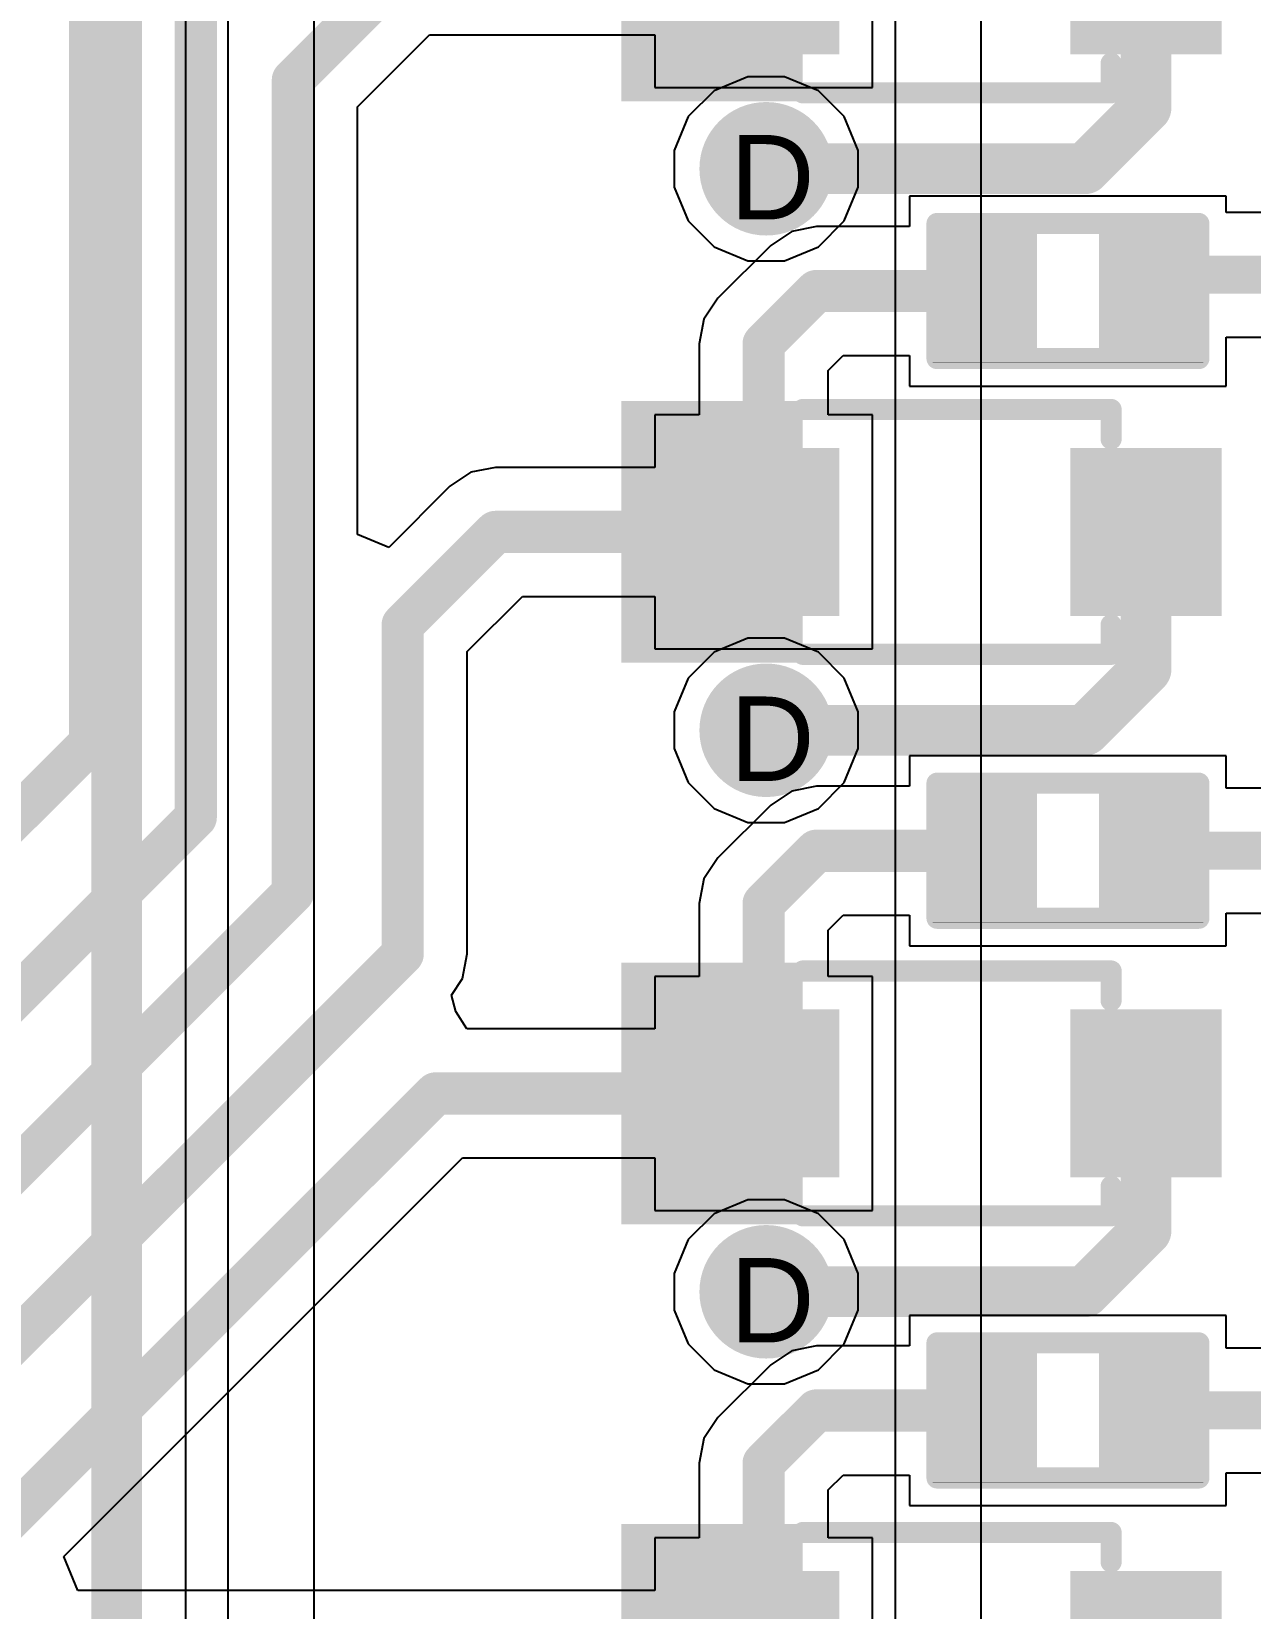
# Model space of a CAD drawing. Header units: inches. Extents: x 0 to 5401, y 0 to 5414.
# Drawn here: x 135.61 to 142.94, y 46.45 to 55.94 of the extents above; entities that cross this region are included whole.
import ezdxf

# ---------------------------------------------------------------- set-up
doc = ezdxf.new("R2010")
doc.units = ezdxf.units.IN
for name, color, linetype in [('Bottom Layer', 5, 'Continuous'), ('Bottom Solder', 6, 'Continuous'), ('Drill Drawing', 1, 'Continuous'), ('Layer 1', 16, 'Continuous'), ('Layer 2', 76, 'Continuous'), ('Top Layer', 1, 'Continuous'), ('Top Overlay', 2, 'Continuous'), ('Top Paste', 8, 'Continuous'), ('Top Solder', 216, 'Continuous'), ('Via Holes', 16, 'Continuous')]:
    doc.layers.add(name, color=color, linetype=linetype)
doc.styles.add('Arial', font='', dxfattribs={"height": 0.2})
doc.styles.get('Arial').set_extended_font_data('Arial')

# ---------------------------------------------------------------- blocks, each defined once
blk = doc.blocks.new('R___0402_145')
at = {"layer": 'Top Layer'}
for points in [[(-0.6985, -0.3175), (-0.6985, 0.3175), (-0.2413, 0.3175), (-0.2413, -0.3175)], [(0.2413, -0.3175), (0.2413, 0.3175), (0.6985, 0.3175), (0.6985, -0.3175)]]:
    blk.add_hatch(color=1, dxfattribs=at).paths.add_polyline_path(points)
at = {"layer": 'Top Paste'}
for points in [[(-0.6985, -0.3175), (-0.6985, 0.3175), (-0.2413, 0.3175), (-0.2413, -0.3175)], [(0.2413, -0.3175), (0.2413, 0.3175), (0.6985, 0.3175), (0.6985, -0.3175)]]:
    blk.add_hatch(color=8, dxfattribs=at).paths.add_polyline_path(points)
at = {"layer": 'Top Solder'}
for points in [[(-0.7535, -0.3725), (-0.7535, 0.3725), (-0.1863, 0.3725), (-0.1863, -0.3725)], [(0.1863, -0.3725), (0.1863, 0.3725), (0.7535, 0.3725), (0.7535, -0.3725)]]:
    blk.add_hatch(color=216, dxfattribs=at).paths.add_polyline_path(points)
at = {"layer": 'Top Overlay'}
for points in [[(-0.7874, -0.4064, 0.127, 0.127, 0), (-0.7874, 0.4064, 0.127, 0.127, 0)], [(-0.7874, 0.4064, 0.127, 0.127, 0), (0.7874, 0.4064, 0.127, 0.127, 0)], [(0.7874, -0.4064, 0.127, 0.127, 0), (0.7874, 0.4064, 0.127, 0.127, 0)], [(-0.7874, -0.4064, 0.127, 0.127, 0), (0.7874, -0.4064, 0.127, 0.127, 0)], [(-0.8128, -0.4318, 0.00323, 0.00323, 0), (0.8128, -0.4318, 0.00323, 0.00323, 0)]]:
    blk.add_lwpolyline(points, format="xyseb", dxfattribs=at)
for points in [[(-0.8191, 0.4064, 0.0635, 0.0635, 1), (-0.7556, 0.4064, 0.0635, 0.0635, 1)], [(-0.8191, 0.4064, 0.0635, 0.0635, 1), (-0.7556, 0.4064, 0.0635, 0.0635, 1)], [(0.7556, 0.4064, 0.0635, 0.0635, 1), (0.8191, 0.4064, 0.0635, 0.0635, 1)], [(0.7556, 0.4064, 0.0635, 0.0635, 1), (0.8191, 0.4064, 0.0635, 0.0635, 1)], [(-0.8191, -0.4064, 0.0635, 0.0635, 1), (-0.7556, -0.4064, 0.0635, 0.0635, 1)], [(-0.8191, -0.4064, 0.0635, 0.0635, 1), (-0.7556, -0.4064, 0.0635, 0.0635, 1)], [(0.7556, -0.4064, 0.0635, 0.0635, 1), (0.8191, -0.4064, 0.0635, 0.0635, 1)], [(0.7556, -0.4064, 0.0635, 0.0635, 1), (0.8191, -0.4064, 0.0635, 0.0635, 1)], [(-0.8136, -0.4318, 0.00161, 0.00161, 1), (-0.812, -0.4318, 0.00161, 0.00161, 1)], [(0.812, -0.4318, 0.00161, 0.00161, 1), (0.8136, -0.4318, 0.00161, 0.00161, 1)]]:
    blk.add_lwpolyline(points, format="xyseb", close=True, dxfattribs=at)
blk = doc.blocks.new('R___0402_146')
at = {"layer": 'Top Layer'}
for points in [[(-0.6985, -0.3175), (-0.6985, 0.3175), (-0.2413, 0.3175), (-0.2413, -0.3175)], [(0.2413, -0.3175), (0.2413, 0.3175), (0.6985, 0.3175), (0.6985, -0.3175)]]:
    blk.add_hatch(color=1, dxfattribs=at).paths.add_polyline_path(points)
at = {"layer": 'Top Paste'}
for points in [[(-0.6985, -0.3175), (-0.6985, 0.3175), (-0.2413, 0.3175), (-0.2413, -0.3175)], [(0.2413, -0.3175), (0.2413, 0.3175), (0.6985, 0.3175), (0.6985, -0.3175)]]:
    blk.add_hatch(color=8, dxfattribs=at).paths.add_polyline_path(points)
at = {"layer": 'Top Solder'}
for points in [[(-0.7535, -0.3725), (-0.7535, 0.3725), (-0.1863, 0.3725), (-0.1863, -0.3725)], [(0.1863, -0.3725), (0.1863, 0.3725), (0.7535, 0.3725), (0.7535, -0.3725)]]:
    blk.add_hatch(color=216, dxfattribs=at).paths.add_polyline_path(points)
at = {"layer": 'Top Overlay'}
for points in [[(-0.7874, -0.4064, 0.127, 0.127, 0), (-0.7874, 0.4064, 0.127, 0.127, 0)], [(-0.7874, 0.4064, 0.127, 0.127, 0), (0.7874, 0.4064, 0.127, 0.127, 0)], [(0.7874, -0.4064, 0.127, 0.127, 0), (0.7874, 0.4064, 0.127, 0.127, 0)], [(-0.7874, -0.4064, 0.127, 0.127, 0), (0.7874, -0.4064, 0.127, 0.127, 0)], [(-0.8128, -0.4318, 0.00323, 0.00323, 0), (0.8128, -0.4318, 0.00323, 0.00323, 0)]]:
    blk.add_lwpolyline(points, format="xyseb", dxfattribs=at)
for points in [[(-0.8191, 0.4064, 0.0635, 0.0635, 1), (-0.7556, 0.4064, 0.0635, 0.0635, 1)], [(-0.8191, 0.4064, 0.0635, 0.0635, 1), (-0.7556, 0.4064, 0.0635, 0.0635, 1)], [(0.7556, 0.4064, 0.0635, 0.0635, 1), (0.8191, 0.4064, 0.0635, 0.0635, 1)], [(0.7556, 0.4064, 0.0635, 0.0635, 1), (0.8191, 0.4064, 0.0635, 0.0635, 1)], [(-0.8191, -0.4064, 0.0635, 0.0635, 1), (-0.7556, -0.4064, 0.0635, 0.0635, 1)], [(-0.8191, -0.4064, 0.0635, 0.0635, 1), (-0.7556, -0.4064, 0.0635, 0.0635, 1)], [(0.7556, -0.4064, 0.0635, 0.0635, 1), (0.8191, -0.4064, 0.0635, 0.0635, 1)], [(0.7556, -0.4064, 0.0635, 0.0635, 1), (0.8191, -0.4064, 0.0635, 0.0635, 1)], [(-0.8136, -0.4318, 0.00161, 0.00161, 1), (-0.812, -0.4318, 0.00161, 0.00161, 1)], [(0.812, -0.4318, 0.00161, 0.00161, 1), (0.8136, -0.4318, 0.00161, 0.00161, 1)]]:
    blk.add_lwpolyline(points, format="xyseb", close=True, dxfattribs=at)
blk = doc.blocks.new('R___0402_147')
at = {"layer": 'Top Layer'}
for points in [[(-0.6985, -0.3175), (-0.6985, 0.3175), (-0.2413, 0.3175), (-0.2413, -0.3175)], [(0.2413, -0.3175), (0.2413, 0.3175), (0.6985, 0.3175), (0.6985, -0.3175)]]:
    blk.add_hatch(color=1, dxfattribs=at).paths.add_polyline_path(points)
at = {"layer": 'Top Paste'}
for points in [[(-0.6985, -0.3175), (-0.6985, 0.3175), (-0.2413, 0.3175), (-0.2413, -0.3175)], [(0.2413, -0.3175), (0.2413, 0.3175), (0.6985, 0.3175), (0.6985, -0.3175)]]:
    blk.add_hatch(color=8, dxfattribs=at).paths.add_polyline_path(points)
at = {"layer": 'Top Solder'}
for points in [[(-0.7535, -0.3725), (-0.7535, 0.3725), (-0.1863, 0.3725), (-0.1863, -0.3725)], [(0.1863, -0.3725), (0.1863, 0.3725), (0.7535, 0.3725), (0.7535, -0.3725)]]:
    blk.add_hatch(color=216, dxfattribs=at).paths.add_polyline_path(points)
at = {"layer": 'Top Overlay'}
for points in [[(-0.7874, -0.4064, 0.127, 0.127, 0), (-0.7874, 0.4064, 0.127, 0.127, 0)], [(-0.7874, 0.4064, 0.127, 0.127, 0), (0.7874, 0.4064, 0.127, 0.127, 0)], [(0.7874, -0.4064, 0.127, 0.127, 0), (0.7874, 0.4064, 0.127, 0.127, 0)], [(-0.7874, -0.4064, 0.127, 0.127, 0), (0.7874, -0.4064, 0.127, 0.127, 0)], [(-0.8128, -0.4318, 0.00323, 0.00323, 0), (0.8128, -0.4318, 0.00323, 0.00323, 0)]]:
    blk.add_lwpolyline(points, format="xyseb", dxfattribs=at)
for points in [[(-0.8191, 0.4064, 0.0635, 0.0635, 1), (-0.7556, 0.4064, 0.0635, 0.0635, 1)], [(-0.8191, 0.4064, 0.0635, 0.0635, 1), (-0.7556, 0.4064, 0.0635, 0.0635, 1)], [(0.7556, 0.4064, 0.0635, 0.0635, 1), (0.8191, 0.4064, 0.0635, 0.0635, 1)], [(0.7556, 0.4064, 0.0635, 0.0635, 1), (0.8191, 0.4064, 0.0635, 0.0635, 1)], [(-0.8191, -0.4064, 0.0635, 0.0635, 1), (-0.7556, -0.4064, 0.0635, 0.0635, 1)], [(-0.8191, -0.4064, 0.0635, 0.0635, 1), (-0.7556, -0.4064, 0.0635, 0.0635, 1)], [(0.7556, -0.4064, 0.0635, 0.0635, 1), (0.8191, -0.4064, 0.0635, 0.0635, 1)], [(0.7556, -0.4064, 0.0635, 0.0635, 1), (0.8191, -0.4064, 0.0635, 0.0635, 1)], [(-0.8136, -0.4318, 0.00161, 0.00161, 1), (-0.812, -0.4318, 0.00161, 0.00161, 1)], [(0.812, -0.4318, 0.00161, 0.00161, 1), (0.8136, -0.4318, 0.00161, 0.00161, 1)]]:
    blk.add_lwpolyline(points, format="xyseb", close=True, dxfattribs=at)
blk = doc.blocks.new('SOD_323_231')
at = {"layer": 'Top Layer'}
for points in [[(-0.75, -0.45), (-1.55, -0.45), (-1.55, 0.45), (-0.75, 0.45)], [(1.55, -0.45), (0.75, -0.45), (0.75, 0.45), (1.55, 0.45)]]:
    blk.add_hatch(color=1, dxfattribs=at).paths.add_polyline_path(points)
at = {"layer": 'Top Overlay'}
for points in [[(-2.0066, 0.4826), (-0.9144, 0.4826), (-0.9144, 0.7874), (-2.0066, 0.7874)], [(-2.0066, -0.508), (-1.5748, -0.508), (-1.5748, 0.508), (-2.0066, 0.508)], [(-2.0066, -0.7874), (-0.9144, -0.7874), (-0.9144, -0.4826), (-2.0066, -0.4826)]]:
    blk.add_hatch(color=2, dxfattribs=at).paths.add_polyline_path(points)
at = {"layer": 'Top Paste'}
for points in [[(-0.75, -0.45), (-1.55, -0.45), (-1.55, 0.45), (-0.75, 0.45)], [(1.55, -0.45), (0.75, -0.45), (0.75, 0.45), (1.55, 0.45)]]:
    blk.add_hatch(color=8, dxfattribs=at).paths.add_polyline_path(points)
at = {"layer": 'Top Solder'}
for points in [[(-0.695, -0.505), (-1.605, -0.505), (-1.605, 0.505), (-0.695, 0.505)], [(1.605, -0.505), (0.695, -0.505), (0.695, 0.505), (1.605, 0.505)]]:
    blk.add_hatch(color=216, dxfattribs=at).paths.add_polyline_path(points)
at = {"layer": 'Top Overlay'}
for points in [[(-0.9144, 0.7366, 0.127, 0.127, 0), (0.9398, 0.7366, 0.127, 0.127, 0)], [(0.9398, 0.5588, 0.127, 0.127, 0), (0.9398, 0.7366, 0.127, 0.127, 0)], [(0.9398, -0.7366, 0.127, 0.127, 0), (0.9398, -0.5588, 0.127, 0.127, 0)], [(-0.9144, -0.7366, 0.127, 0.127, 0), (0.9398, -0.7366, 0.127, 0.127, 0)]]:
    blk.add_lwpolyline(points, format="xyseb", dxfattribs=at)
for points in [[(-0.9461, 0.7366, 0.0635, 0.0635, 1), (-0.8827, 0.7366, 0.0635, 0.0635, 1)], [(0.908, 0.7366, 0.0635, 0.0635, 1), (0.9715, 0.7366, 0.0635, 0.0635, 1)], [(0.908, 0.7366, 0.0635, 0.0635, 1), (0.9715, 0.7366, 0.0635, 0.0635, 1)], [(0.908, 0.5588, 0.0635, 0.0635, 1), (0.9715, 0.5588, 0.0635, 0.0635, 1)], [(0.908, -0.5588, 0.0635, 0.0635, 1), (0.9715, -0.5588, 0.0635, 0.0635, 1)], [(-0.9461, -0.7366, 0.0635, 0.0635, 1), (-0.8827, -0.7366, 0.0635, 0.0635, 1)], [(0.908, -0.7366, 0.0635, 0.0635, 1), (0.9715, -0.7366, 0.0635, 0.0635, 1)], [(0.908, -0.7366, 0.0635, 0.0635, 1), (0.9715, -0.7366, 0.0635, 0.0635, 1)]]:
    blk.add_lwpolyline(points, format="xyseb", close=True, dxfattribs=at)
blk = doc.blocks.new('SOD_323_232')
at = {"layer": 'Top Layer'}
for points in [[(-0.75, -0.45), (-1.55, -0.45), (-1.55, 0.45), (-0.75, 0.45)], [(1.55, -0.45), (0.75, -0.45), (0.75, 0.45), (1.55, 0.45)]]:
    blk.add_hatch(color=1, dxfattribs=at).paths.add_polyline_path(points)
at = {"layer": 'Top Overlay'}
for points in [[(-2.0066, 0.4826), (-0.9144, 0.4826), (-0.9144, 0.7874), (-2.0066, 0.7874)], [(-2.0066, -0.508), (-1.5748, -0.508), (-1.5748, 0.508), (-2.0066, 0.508)], [(-2.0066, -0.7874), (-0.9144, -0.7874), (-0.9144, -0.4826), (-2.0066, -0.4826)]]:
    blk.add_hatch(color=2, dxfattribs=at).paths.add_polyline_path(points)
at = {"layer": 'Top Paste'}
for points in [[(-0.75, -0.45), (-1.55, -0.45), (-1.55, 0.45), (-0.75, 0.45)], [(1.55, -0.45), (0.75, -0.45), (0.75, 0.45), (1.55, 0.45)]]:
    blk.add_hatch(color=8, dxfattribs=at).paths.add_polyline_path(points)
at = {"layer": 'Top Solder'}
for points in [[(-0.695, -0.505), (-1.605, -0.505), (-1.605, 0.505), (-0.695, 0.505)], [(1.605, -0.505), (0.695, -0.505), (0.695, 0.505), (1.605, 0.505)]]:
    blk.add_hatch(color=216, dxfattribs=at).paths.add_polyline_path(points)
at = {"layer": 'Top Overlay'}
for points in [[(-0.9144, 0.7366, 0.127, 0.127, 0), (0.9398, 0.7366, 0.127, 0.127, 0)], [(0.9398, 0.5588, 0.127, 0.127, 0), (0.9398, 0.7366, 0.127, 0.127, 0)], [(0.9398, -0.7366, 0.127, 0.127, 0), (0.9398, -0.5588, 0.127, 0.127, 0)], [(-0.9144, -0.7366, 0.127, 0.127, 0), (0.9398, -0.7366, 0.127, 0.127, 0)]]:
    blk.add_lwpolyline(points, format="xyseb", dxfattribs=at)
for points in [[(-0.9461, 0.7366, 0.0635, 0.0635, 1), (-0.8827, 0.7366, 0.0635, 0.0635, 1)], [(0.908, 0.7366, 0.0635, 0.0635, 1), (0.9715, 0.7366, 0.0635, 0.0635, 1)], [(0.908, 0.7366, 0.0635, 0.0635, 1), (0.9715, 0.7366, 0.0635, 0.0635, 1)], [(0.908, 0.5588, 0.0635, 0.0635, 1), (0.9715, 0.5588, 0.0635, 0.0635, 1)], [(0.908, -0.5588, 0.0635, 0.0635, 1), (0.9715, -0.5588, 0.0635, 0.0635, 1)], [(-0.9461, -0.7366, 0.0635, 0.0635, 1), (-0.8827, -0.7366, 0.0635, 0.0635, 1)], [(0.908, -0.7366, 0.0635, 0.0635, 1), (0.9715, -0.7366, 0.0635, 0.0635, 1)], [(0.908, -0.7366, 0.0635, 0.0635, 1), (0.9715, -0.7366, 0.0635, 0.0635, 1)]]:
    blk.add_lwpolyline(points, format="xyseb", close=True, dxfattribs=at)
blk = doc.blocks.new('SOD_323_233')
at = {"layer": 'Top Layer'}
for points in [[(-0.75, -0.45), (-1.55, -0.45), (-1.55, 0.45), (-0.75, 0.45)], [(1.55, -0.45), (0.75, -0.45), (0.75, 0.45), (1.55, 0.45)]]:
    blk.add_hatch(color=1, dxfattribs=at).paths.add_polyline_path(points)
at = {"layer": 'Top Overlay'}
for points in [[(-2.0066, 0.4826), (-0.9144, 0.4826), (-0.9144, 0.7874), (-2.0066, 0.7874)], [(-2.0066, -0.508), (-1.5748, -0.508), (-1.5748, 0.508), (-2.0066, 0.508)], [(-2.0066, -0.7874), (-0.9144, -0.7874), (-0.9144, -0.4826), (-2.0066, -0.4826)]]:
    blk.add_hatch(color=2, dxfattribs=at).paths.add_polyline_path(points)
at = {"layer": 'Top Paste'}
for points in [[(-0.75, -0.45), (-1.55, -0.45), (-1.55, 0.45), (-0.75, 0.45)], [(1.55, -0.45), (0.75, -0.45), (0.75, 0.45), (1.55, 0.45)]]:
    blk.add_hatch(color=8, dxfattribs=at).paths.add_polyline_path(points)
at = {"layer": 'Top Solder'}
for points in [[(-0.695, -0.505), (-1.605, -0.505), (-1.605, 0.505), (-0.695, 0.505)], [(1.605, -0.505), (0.695, -0.505), (0.695, 0.505), (1.605, 0.505)]]:
    blk.add_hatch(color=216, dxfattribs=at).paths.add_polyline_path(points)
at = {"layer": 'Top Overlay'}
for points in [[(-0.9144, 0.7366, 0.127, 0.127, 0), (0.9398, 0.7366, 0.127, 0.127, 0)], [(0.9398, 0.5588, 0.127, 0.127, 0), (0.9398, 0.7366, 0.127, 0.127, 0)], [(0.9398, -0.7366, 0.127, 0.127, 0), (0.9398, -0.5588, 0.127, 0.127, 0)], [(-0.9144, -0.7366, 0.127, 0.127, 0), (0.9398, -0.7366, 0.127, 0.127, 0)]]:
    blk.add_lwpolyline(points, format="xyseb", dxfattribs=at)
for points in [[(-0.9461, 0.7366, 0.0635, 0.0635, 1), (-0.8827, 0.7366, 0.0635, 0.0635, 1)], [(0.908, 0.7366, 0.0635, 0.0635, 1), (0.9715, 0.7366, 0.0635, 0.0635, 1)], [(0.908, 0.7366, 0.0635, 0.0635, 1), (0.9715, 0.7366, 0.0635, 0.0635, 1)], [(0.908, 0.5588, 0.0635, 0.0635, 1), (0.9715, 0.5588, 0.0635, 0.0635, 1)], [(0.908, -0.5588, 0.0635, 0.0635, 1), (0.9715, -0.5588, 0.0635, 0.0635, 1)], [(-0.9461, -0.7366, 0.0635, 0.0635, 1), (-0.8827, -0.7366, 0.0635, 0.0635, 1)], [(0.908, -0.7366, 0.0635, 0.0635, 1), (0.9715, -0.7366, 0.0635, 0.0635, 1)], [(0.908, -0.7366, 0.0635, 0.0635, 1), (0.9715, -0.7366, 0.0635, 0.0635, 1)]]:
    blk.add_lwpolyline(points, format="xyseb", close=True, dxfattribs=at)
blk = doc.blocks.new('SOD_323_234')
at = {"layer": 'Top Layer'}
for points in [[(-0.75, -0.45), (-1.55, -0.45), (-1.55, 0.45), (-0.75, 0.45)], [(1.55, -0.45), (0.75, -0.45), (0.75, 0.45), (1.55, 0.45)]]:
    blk.add_hatch(color=1, dxfattribs=at).paths.add_polyline_path(points)
at = {"layer": 'Top Overlay'}
for points in [[(-2.0066, 0.4826), (-0.9144, 0.4826), (-0.9144, 0.7874), (-2.0066, 0.7874)], [(-2.0066, -0.508), (-1.5748, -0.508), (-1.5748, 0.508), (-2.0066, 0.508)], [(-2.0066, -0.7874), (-0.9144, -0.7874), (-0.9144, -0.4826), (-2.0066, -0.4826)]]:
    blk.add_hatch(color=2, dxfattribs=at).paths.add_polyline_path(points)
at = {"layer": 'Top Paste'}
for points in [[(-0.75, -0.45), (-1.55, -0.45), (-1.55, 0.45), (-0.75, 0.45)], [(1.55, -0.45), (0.75, -0.45), (0.75, 0.45), (1.55, 0.45)]]:
    blk.add_hatch(color=8, dxfattribs=at).paths.add_polyline_path(points)
at = {"layer": 'Top Solder'}
for points in [[(-0.695, -0.505), (-1.605, -0.505), (-1.605, 0.505), (-0.695, 0.505)], [(1.605, -0.505), (0.695, -0.505), (0.695, 0.505), (1.605, 0.505)]]:
    blk.add_hatch(color=216, dxfattribs=at).paths.add_polyline_path(points)
at = {"layer": 'Top Overlay'}
for points in [[(-0.9144, 0.7366, 0.127, 0.127, 0), (0.9398, 0.7366, 0.127, 0.127, 0)], [(0.9398, 0.5588, 0.127, 0.127, 0), (0.9398, 0.7366, 0.127, 0.127, 0)], [(0.9398, -0.7366, 0.127, 0.127, 0), (0.9398, -0.5588, 0.127, 0.127, 0)], [(-0.9144, -0.7366, 0.127, 0.127, 0), (0.9398, -0.7366, 0.127, 0.127, 0)]]:
    blk.add_lwpolyline(points, format="xyseb", dxfattribs=at)
for points in [[(-0.9461, 0.7366, 0.0635, 0.0635, 1), (-0.8827, 0.7366, 0.0635, 0.0635, 1)], [(0.908, 0.7366, 0.0635, 0.0635, 1), (0.9715, 0.7366, 0.0635, 0.0635, 1)], [(0.908, 0.7366, 0.0635, 0.0635, 1), (0.9715, 0.7366, 0.0635, 0.0635, 1)], [(0.908, 0.5588, 0.0635, 0.0635, 1), (0.9715, 0.5588, 0.0635, 0.0635, 1)], [(0.908, -0.5588, 0.0635, 0.0635, 1), (0.9715, -0.5588, 0.0635, 0.0635, 1)], [(-0.9461, -0.7366, 0.0635, 0.0635, 1), (-0.8827, -0.7366, 0.0635, 0.0635, 1)], [(0.908, -0.7366, 0.0635, 0.0635, 1), (0.9715, -0.7366, 0.0635, 0.0635, 1)], [(0.908, -0.7366, 0.0635, 0.0635, 1), (0.9715, -0.7366, 0.0635, 0.0635, 1)]]:
    blk.add_lwpolyline(points, format="xyseb", close=True, dxfattribs=at)

msp = doc.modelspace()

# ---------------------------------------------------------------- hatches: boundary and pattern name
at = {"layer": 'Bottom Layer'}
h = msp.add_hatch(color=5, dxfattribs=at)
edge = h.paths.add_edge_path()
edge.add_arc((140.0318, 55.1117), 0.3, 0, 360)
h = msp.add_hatch(color=5, dxfattribs=at)
edge = h.paths.add_edge_path()
edge.add_arc((140.0318, 51.7335), 0.3, 0, 360)
h = msp.add_hatch(color=5, dxfattribs=at)
edge = h.paths.add_edge_path()
edge.add_arc((140.0318, 48.3553), 0.3, 0, 360)
at = {"layer": 'Bottom Solder'}
h = msp.add_hatch(color=6, dxfattribs=at)
edge = h.paths.add_edge_path()
edge.add_arc((140.0318, 55.1117), 0.4016, 0, 360)
h = msp.add_hatch(color=6, dxfattribs=at)
edge = h.paths.add_edge_path()
edge.add_arc((140.0318, 51.7335), 0.4016, 0, 360)
h = msp.add_hatch(color=6, dxfattribs=at)
edge = h.paths.add_edge_path()
edge.add_arc((140.0318, 48.3553), 0.4016, 0, 360)
at = {"layer": 'Layer 1'}
h = msp.add_hatch(color=16, dxfattribs=at)
edge = h.paths.add_edge_path()
edge.add_arc((140.0318, 55.1117), 0.3, 0, 360)
h = msp.add_hatch(color=16, dxfattribs=at)
edge = h.paths.add_edge_path()
edge.add_arc((140.0318, 51.7335), 0.3, 0, 360)
h = msp.add_hatch(color=16, dxfattribs=at)
edge = h.paths.add_edge_path()
edge.add_arc((140.0318, 48.3553), 0.3, 0, 360)
at = {"layer": 'Layer 2'}
h = msp.add_hatch(color=76, dxfattribs=at)
edge = h.paths.add_edge_path()
edge.add_arc((140.0318, 55.1117), 0.3, 0, 360)
h = msp.add_hatch(color=76, dxfattribs=at)
edge = h.paths.add_edge_path()
edge.add_arc((140.0318, 51.7335), 0.3, 0, 360)
h = msp.add_hatch(color=76, dxfattribs=at)
edge = h.paths.add_edge_path()
edge.add_arc((140.0318, 48.3553), 0.3, 0, 360)
at = {"layer": 'Top Layer'}
h = msp.add_hatch(color=1, dxfattribs=at)
edge = h.paths.add_edge_path()
edge.add_arc((140.0318, 55.1117), 0.3, 0, 360)
h = msp.add_hatch(color=1, dxfattribs=at)
edge = h.paths.add_edge_path()
edge.add_arc((140.0318, 51.7335), 0.3, 0, 360)
h = msp.add_hatch(color=1, dxfattribs=at)
edge = h.paths.add_edge_path()
edge.add_arc((140.0318, 48.3553), 0.3, 0, 360)
at = {"layer": 'Top Solder'}
h = msp.add_hatch(color=216, dxfattribs=at)
edge = h.paths.add_edge_path()
edge.add_arc((140.0318, 55.1117), 0.4016, 0, 360)
h = msp.add_hatch(color=216, dxfattribs=at)
edge = h.paths.add_edge_path()
edge.add_arc((140.0318, 51.7335), 0.4016, 0, 360)
h = msp.add_hatch(color=216, dxfattribs=at)
edge = h.paths.add_edge_path()
edge.add_arc((140.0318, 48.3553), 0.4016, 0, 360)
at = {"layer": 'Via Holes'}
h = msp.add_hatch(color=7, dxfattribs=at)
edge = h.paths.add_edge_path()
edge.add_arc((140.0318, 55.1117), 0.15, 0, 360)
h = msp.add_hatch(color=7, dxfattribs=at)
edge = h.paths.add_edge_path()
edge.add_arc((140.0318, 51.7335), 0.15, 0, 360)
h = msp.add_hatch(color=7, dxfattribs=at)
edge = h.paths.add_edge_path()
edge.add_arc((140.0318, 48.3553), 0.15, 0, 360)

# ---------------------------------------------------------------- linework, layer by layer
at = {"layer": 'Bottom Layer'}
msp.add_line((136.5408, 25.0992), (136.5408, 74.9531), dxfattribs=at)
msp.add_lwpolyline([(136.1264, 24.9276, 0.3048, 0.3048, 0), (136.1264, 74.9531, 0.3048, 0.3048, 0)], format="xyseb", dxfattribs=at)
at = {"layer": 'Layer 1'}
for p, q in [((140.8076, 73.9137), (140.8076, 34.8636)), ((141.3256, 34.2992), (141.3256, 73.9137))]:
    msp.add_line(p, q, dxfattribs=at)
at = {"layer": 'Layer 2'}
for p, q in [((137.3124, 20.0119), (137.3124, 74.3138)), ((136.7945, 73.7959), (136.7945, 20.0119)), ((139.9216, 55.6657), (139.718, 55.5814)), ((140.142, 55.6657), (139.9216, 55.6657)), ((140.3456, 55.5814), (140.142, 55.6657)), ((139.718, 55.5814), (139.5621, 55.4255)), ((140.5014, 55.4255), (140.3456, 55.5814)), ((139.5621, 55.4255), (139.4778, 55.2219)), ((140.5858, 55.2219), (140.5014, 55.4255)), ((139.4778, 55.2219), (139.4778, 55.0015)), ((140.5858, 55.0015), (140.5858, 55.2219)), ((139.4778, 55.0015), (139.5621, 54.7979)), ((140.5014, 54.7979), (140.5858, 55.0015)), ((139.5621, 54.7979), (139.718, 54.642)), ((140.3456, 54.642), (140.5014, 54.7979)), ((139.718, 54.642), (139.9216, 54.5577)), ((139.9216, 54.5577), (140.142, 54.5577)), ((140.142, 54.5577), (140.3456, 54.642)), ((139.9216, 52.2875), (139.718, 52.2032)), ((140.142, 52.2875), (139.9216, 52.2875)), ((140.3456, 52.2032), (140.142, 52.2875)), ((139.718, 52.2032), (139.5621, 52.0473)), ((140.5014, 52.0473), (140.3456, 52.2032)), ((139.5621, 52.0473), (139.4778, 51.8437)), ((140.5858, 51.8437), (140.5014, 52.0473)), ((139.4778, 51.8437), (139.4778, 51.6233)), ((140.5858, 51.6233), (140.5858, 51.8437)), ((139.4778, 51.6233), (139.5621, 51.4197)), ((140.5014, 51.4197), (140.5858, 51.6233)), ((139.5621, 51.4197), (139.718, 51.2638)), ((140.3456, 51.2638), (140.5014, 51.4197)), ((139.718, 51.2638), (139.9216, 51.1795)), ((140.142, 51.1795), (140.3456, 51.2638)), ((139.9216, 51.1795), (140.142, 51.1795)), ((139.9216, 48.9093), (139.718, 48.825)), ((140.142, 48.9093), (139.9216, 48.9093)), ((140.3456, 48.825), (140.142, 48.9093)), ((139.718, 48.825), (139.5621, 48.6691)), ((140.5014, 48.6691), (140.3456, 48.825)), ((139.5621, 48.6691), (139.4778, 48.4655)), ((140.5858, 48.4655), (140.5014, 48.6691)), ((139.4778, 48.4655), (139.4778, 48.2451)), ((140.5858, 48.2451), (140.5858, 48.4655)), ((139.4778, 48.2451), (139.5621, 48.0415)), ((140.5014, 48.0415), (140.5858, 48.2451)), ((139.5621, 48.0415), (139.718, 47.8856)), ((140.3456, 47.8856), (140.5014, 48.0415)), ((139.718, 47.8856), (139.9216, 47.8013)), ((140.142, 47.8013), (140.3456, 47.8856)), ((139.9216, 47.8013), (140.142, 47.8013))]:
    msp.add_line(p, q, dxfattribs=at)
at = {"layer": 'Top Layer'}
for p, q in [((140.6705, 55.6012), (140.6705, 57.0092)), ((137.5739, 55.4839), (138.0067, 55.9167)), ((138.0067, 55.9167), (139.3625, 55.9167)), ((139.3625, 55.9167), (139.3625, 55.6012)), ((139.3625, 55.6012), (140.6705, 55.6012)), ((137.5739, 52.9111), (137.5739, 55.4839)), ((142.7991, 54.9476), (140.8941, 54.9476)), ((140.8941, 54.9476), (140.8941, 54.7646)), ((142.7991, 54.8496), (142.7991, 54.9476)), ((147.3891, 54.8496), (142.7991, 54.8496)), ((140.334, 54.7646), (140.1853, 54.735)), ((140.8941, 54.7646), (140.334, 54.7646)), ((140.0593, 54.6508), (139.7418, 54.3333)), ((140.1853, 54.735), (140.0593, 54.6508)), ((139.7418, 54.3333), (139.6576, 54.2073)), ((139.6576, 54.2073), (139.628, 54.0586)), ((142.7991, 53.8046), (142.7991, 54.0985)), ((142.7991, 54.0985), (147.4503, 54.0985)), ((139.628, 54.0586), (139.628, 53.631)), ((140.405, 53.8977), (140.4949, 53.9876)), ((140.4949, 53.9876), (140.8941, 53.9876)), ((140.8941, 53.9876), (140.8941, 53.8046)), ((140.405, 53.631), (140.405, 53.8977)), ((140.8941, 53.8046), (142.7991, 53.8046)), ((139.628, 53.631), (139.3625, 53.631)), ((139.3625, 53.631), (139.3625, 53.3155)), ((140.6705, 53.631), (140.405, 53.631)), ((140.6705, 52.223), (140.6705, 53.631)), ((138.256, 53.2859), (138.1299, 53.2017)), ((138.4046, 53.3155), (138.256, 53.2859)), ((139.3625, 53.3155), (138.4046, 53.3155)), ((138.1299, 53.2017), (137.7616, 52.8334)), ((137.7616, 52.8334), (137.5739, 52.9111)), ((138.2343, 52.2073), (138.5655, 52.5385)), ((138.5655, 52.5385), (139.3625, 52.5385)), ((139.3625, 52.5385), (139.3625, 52.223)), ((138.2343, 50.3881), (138.2343, 52.2073)), ((139.3625, 52.223), (140.6705, 52.223)), ((142.7991, 51.5803), (140.8941, 51.5803)), ((140.8941, 51.5803), (140.8941, 51.3973)), ((142.7991, 51.3843), (142.7991, 51.5803)), ((140.1853, 51.3677), (140.0593, 51.2835)), ((140.334, 51.3973), (140.1853, 51.3677)), ((140.8941, 51.3973), (140.334, 51.3973)), ((147.3307, 51.3843), (142.7991, 51.3843)), ((140.0593, 51.2835), (139.7418, 50.966)), ((139.7418, 50.966), (139.6576, 50.8399)), ((139.6576, 50.8399), (139.628, 50.6913)), ((139.628, 50.6913), (139.628, 50.2528)), ((140.405, 50.5304), (140.4949, 50.6203)), ((140.4949, 50.6203), (140.8941, 50.6203)), ((140.8941, 50.6203), (140.8941, 50.4373)), ((142.7991, 50.4373), (142.7991, 50.6333)), ((142.7991, 50.6333), (147.4863, 50.6333)), ((140.405, 50.2528), (140.405, 50.5304)), ((138.2047, 50.2394), (138.2343, 50.3881)), ((140.8941, 50.4373), (142.7991, 50.4373)), ((138.1386, 50.1405), (138.2047, 50.2394)), ((139.628, 50.2528), (139.3625, 50.2528)), ((139.3625, 50.2528), (139.3625, 49.9373)), ((140.6705, 50.2528), (140.405, 50.2528)), ((140.6705, 48.8448), (140.6705, 50.2528)), ((138.1661, 50.0412), (138.1386, 50.1405)), ((138.2318, 49.9373), (138.1661, 50.0412)), ((139.3625, 49.9373), (138.2318, 49.9373)), ((135.8075, 46.7623), (138.2056, 49.1603)), ((138.2056, 49.1603), (139.3625, 49.1603)), ((139.3625, 49.1603), (139.3625, 48.8448)), ((139.3625, 48.8448), (140.6705, 48.8448)), ((142.7991, 48.213), (140.8941, 48.213)), ((140.8941, 48.213), (140.8941, 48.0299)), ((142.7991, 48.017), (142.7991, 48.213)), ((140.334, 48.0299), (140.1853, 48.0004)), ((140.8941, 48.0299), (140.334, 48.0299)), ((146.5034, 48.017), (142.7991, 48.017)), ((140.0593, 47.9162), (139.7418, 47.5987)), ((140.1853, 48.0004), (140.0593, 47.9162)), ((139.7418, 47.5987), (139.6576, 47.4726)), ((139.6576, 47.4726), (139.628, 47.324)), ((139.628, 47.324), (139.628, 46.8746)), ((140.405, 47.1631), (140.4949, 47.253)), ((140.4949, 47.253), (140.8941, 47.253)), ((140.8941, 47.253), (140.8941, 47.07)), ((142.7991, 47.07), (142.7991, 47.266)), ((142.7991, 47.266), (146.6589, 47.266)), ((140.405, 46.8746), (140.405, 47.1631)), ((140.8941, 47.07), (142.7991, 47.07)), ((139.628, 46.8746), (139.3625, 46.8746)), ((139.3625, 46.8746), (139.3625, 46.5591)), ((140.6705, 46.8746), (140.405, 46.8746)), ((140.6705, 45.4666), (140.6705, 46.8746)), ((135.8917, 46.5591), (135.8075, 46.7623)), ((139.3625, 46.5591), (135.8917, 46.5591))]:
    msp.add_line(p, q, dxfattribs=at)
for points in [[(135.9662, 51.657, 0.254, 0.254, 0), (135.9662, 62.5028, 0.254, 0.254, 0)], [(136.6012, 51.2097, 0.254, 0.254, 0), (136.6012, 59.023, 0.254, 0.254, 0)], [(142.3165, 55.479, 0.3048, 0.3048, 0), (142.3165, 56.3052, 0.3048, 0.3048, 0)], [(137.1854, 55.6448, 0.254, 0.254, 0), (137.8458, 56.3052, 0.254, 0.254, 0)], [(137.1854, 50.7556, 0.254, 0.254, 0), (137.1854, 55.6448, 0.254, 0.254, 0)], [(141.9492, 55.1117, 0.3048, 0.3048, 0), (142.3165, 55.479, 0.3048, 0.3048, 0)], [(140.0318, 55.1117, 0.3048, 0.3048, 0), (141.9492, 55.1117, 0.3048, 0.3048, 0)], [(142.3165, 54.3761, 0.2286, 0.2286, 0), (142.4145, 54.4741, 0.2286, 0.2286, 0)], [(142.4145, 54.4741, 0.2286, 0.2286, 0), (148.4115, 54.4741, 0.2286, 0.2286, 0)], [(140.0165, 54.0586, 0.254, 0.254, 0), (140.334, 54.3761, 0.254, 0.254, 0)], [(140.334, 54.3761, 0.254, 0.254, 0), (141.3767, 54.3761, 0.254, 0.254, 0)], [(140.0165, 52.9488, 0.254, 0.254, 0), (140.0165, 54.0586, 0.254, 0.254, 0)], [(137.8458, 52.3682, 0.254, 0.254, 0), (138.4046, 52.927, 0.254, 0.254, 0)], [(138.4046, 52.927, 0.254, 0.254, 0), (140.0165, 52.927, 0.254, 0.254, 0)], [(142.3165, 52.1008, 0.3048, 0.3048, 0), (142.3165, 52.927, 0.3048, 0.3048, 0)], [(137.8458, 50.3881, 0.254, 0.254, 0), (137.8458, 52.3682, 0.254, 0.254, 0)], [(141.9492, 51.7335, 0.3048, 0.3048, 0), (142.3165, 52.1008, 0.3048, 0.3048, 0)], [(140.0318, 51.7335, 0.3048, 0.3048, 0), (141.9492, 51.7335, 0.3048, 0.3048, 0)], [(131.7543, 47.4451, 0.254, 0.254, 0), (135.9662, 51.657, 0.254, 0.254, 0)], [(132.1538, 46.7623, 0.254, 0.254, 0), (136.6012, 51.2097, 0.254, 0.254, 0)], [(140.0165, 50.6913, 0.254, 0.254, 0), (140.334, 51.0088, 0.254, 0.254, 0)], [(140.334, 51.0088, 0.254, 0.254, 0), (141.3767, 51.0088, 0.254, 0.254, 0)], [(142.3165, 51.0088, 0.2286, 0.2286, 0), (147.4863, 51.0088, 0.2286, 0.2286, 0)], [(132.5381, 46.1083, 0.254, 0.254, 0), (137.1854, 50.7556, 0.254, 0.254, 0)], [(140.0165, 49.5815, 0.254, 0.254, 0), (140.0165, 50.6913, 0.254, 0.254, 0)], [(132.9025, 45.4448, 0.254, 0.254, 0), (137.8458, 50.3881, 0.254, 0.254, 0)], [(133.277, 44.7812, 0.254, 0.254, 0), (138.0446, 49.5488, 0.254, 0.254, 0)], [(138.0446, 49.5488, 0.254, 0.254, 0), (140.0165, 49.5488, 0.254, 0.254, 0)], [(142.3165, 48.7226, 0.3048, 0.3048, 0), (142.3165, 49.5488, 0.3048, 0.3048, 0)], [(141.9492, 48.3553, 0.3048, 0.3048, 0), (142.3165, 48.7226, 0.3048, 0.3048, 0)], [(140.0318, 48.3553, 0.3048, 0.3048, 0), (141.9492, 48.3553, 0.3048, 0.3048, 0)], [(140.0165, 47.324, 0.254, 0.254, 0), (140.334, 47.6415, 0.254, 0.254, 0)], [(140.334, 47.6415, 0.254, 0.254, 0), (141.3767, 47.6415, 0.254, 0.254, 0)], [(142.3165, 47.6415, 0.2286, 0.2286, 0), (146.6589, 47.6415, 0.2286, 0.2286, 0)], [(140.0165, 46.2142, 0.254, 0.254, 0), (140.0165, 47.324, 0.254, 0.254, 0)]]:
    msp.add_lwpolyline(points, format="xyseb", dxfattribs=at)
for points in [[(137.1219, 55.6448, 0.127, 0.127, 1), (137.2489, 55.6448, 0.127, 0.127, 1)], [(137.1219, 55.6448, 0.127, 0.127, 1), (137.2489, 55.6448, 0.127, 0.127, 1)], [(142.2403, 55.479, 0.1524, 0.1524, 1), (142.3927, 55.479, 0.1524, 0.1524, 1)], [(142.2403, 55.479, 0.1524, 0.1524, 1), (142.3927, 55.479, 0.1524, 0.1524, 1)], [(139.9556, 55.1117, 0.1524, 0.1524, 1), (140.108, 55.1117, 0.1524, 0.1524, 1)], [(141.873, 55.1117, 0.1524, 0.1524, 1), (142.0254, 55.1117, 0.1524, 0.1524, 1)], [(141.873, 55.1117, 0.1524, 0.1524, 1), (142.0254, 55.1117, 0.1524, 0.1524, 1)], [(142.3573, 54.4741, 0.1143, 0.1143, 1), (142.4716, 54.4741, 0.1143, 0.1143, 1)], [(142.3573, 54.4741, 0.1143, 0.1143, 1), (142.4716, 54.4741, 0.1143, 0.1143, 1)], [(140.2705, 54.3761, 0.127, 0.127, 1), (140.3975, 54.3761, 0.127, 0.127, 1)], [(140.2705, 54.3761, 0.127, 0.127, 1), (140.3975, 54.3761, 0.127, 0.127, 1)], [(141.3132, 54.3761, 0.127, 0.127, 1), (141.4402, 54.3761, 0.127, 0.127, 1)], [(142.2593, 54.3761, 0.1143, 0.1143, 1), (142.3736, 54.3761, 0.1143, 0.1143, 1)], [(139.953, 54.0586, 0.127, 0.127, 1), (140.08, 54.0586, 0.127, 0.127, 1)], [(139.953, 54.0586, 0.127, 0.127, 1), (140.08, 54.0586, 0.127, 0.127, 1)], [(138.3411, 52.927, 0.127, 0.127, 1), (138.4681, 52.927, 0.127, 0.127, 1)], [(138.3411, 52.927, 0.127, 0.127, 1), (138.4681, 52.927, 0.127, 0.127, 1)], [(139.953, 52.9488, 0.127, 0.127, 1), (140.08, 52.9488, 0.127, 0.127, 1)], [(139.953, 52.927, 0.127, 0.127, 1), (140.08, 52.927, 0.127, 0.127, 1)], [(142.2403, 52.927, 0.1524, 0.1524, 1), (142.3927, 52.927, 0.1524, 0.1524, 1)], [(137.7823, 52.3682, 0.127, 0.127, 1), (137.9093, 52.3682, 0.127, 0.127, 1)], [(137.7823, 52.3682, 0.127, 0.127, 1), (137.9093, 52.3682, 0.127, 0.127, 1)], [(142.2403, 52.1008, 0.1524, 0.1524, 1), (142.3927, 52.1008, 0.1524, 0.1524, 1)], [(142.2403, 52.1008, 0.1524, 0.1524, 1), (142.3927, 52.1008, 0.1524, 0.1524, 1)], [(139.9556, 51.7335, 0.1524, 0.1524, 1), (140.108, 51.7335, 0.1524, 0.1524, 1)], [(141.873, 51.7335, 0.1524, 0.1524, 1), (142.0254, 51.7335, 0.1524, 0.1524, 1)], [(141.873, 51.7335, 0.1524, 0.1524, 1), (142.0254, 51.7335, 0.1524, 0.1524, 1)], [(135.9027, 51.657, 0.127, 0.127, 1), (136.0297, 51.657, 0.127, 0.127, 1)], [(135.9027, 51.657, 0.127, 0.127, 1), (136.0297, 51.657, 0.127, 0.127, 1)], [(136.5377, 51.2097, 0.127, 0.127, 1), (136.6647, 51.2097, 0.127, 0.127, 1)], [(136.5377, 51.2097, 0.127, 0.127, 1), (136.6647, 51.2097, 0.127, 0.127, 1)], [(140.2705, 51.0088, 0.127, 0.127, 1), (140.3975, 51.0088, 0.127, 0.127, 1)], [(140.2705, 51.0088, 0.127, 0.127, 1), (140.3975, 51.0088, 0.127, 0.127, 1)], [(141.3132, 51.0088, 0.127, 0.127, 1), (141.4402, 51.0088, 0.127, 0.127, 1)], [(142.2593, 51.0088, 0.1143, 0.1143, 1), (142.3736, 51.0088, 0.1143, 0.1143, 1)], [(137.1219, 50.7556, 0.127, 0.127, 1), (137.2489, 50.7556, 0.127, 0.127, 1)], [(137.1219, 50.7556, 0.127, 0.127, 1), (137.2489, 50.7556, 0.127, 0.127, 1)], [(139.953, 50.6913, 0.127, 0.127, 1), (140.08, 50.6913, 0.127, 0.127, 1)], [(139.953, 50.6913, 0.127, 0.127, 1), (140.08, 50.6913, 0.127, 0.127, 1)], [(137.7823, 50.3881, 0.127, 0.127, 1), (137.9093, 50.3881, 0.127, 0.127, 1)], [(137.7823, 50.3881, 0.127, 0.127, 1), (137.9093, 50.3881, 0.127, 0.127, 1)], [(137.9811, 49.5488, 0.127, 0.127, 1), (138.1081, 49.5488, 0.127, 0.127, 1)], [(137.9811, 49.5488, 0.127, 0.127, 1), (138.1081, 49.5488, 0.127, 0.127, 1)], [(139.953, 49.5815, 0.127, 0.127, 1), (140.08, 49.5815, 0.127, 0.127, 1)], [(139.953, 49.5488, 0.127, 0.127, 1), (140.08, 49.5488, 0.127, 0.127, 1)], [(142.2403, 49.5488, 0.1524, 0.1524, 1), (142.3927, 49.5488, 0.1524, 0.1524, 1)], [(142.2403, 48.7226, 0.1524, 0.1524, 1), (142.3927, 48.7226, 0.1524, 0.1524, 1)], [(142.2403, 48.7226, 0.1524, 0.1524, 1), (142.3927, 48.7226, 0.1524, 0.1524, 1)], [(139.9556, 48.3553, 0.1524, 0.1524, 1), (140.108, 48.3553, 0.1524, 0.1524, 1)], [(141.873, 48.3553, 0.1524, 0.1524, 1), (142.0254, 48.3553, 0.1524, 0.1524, 1)], [(141.873, 48.3553, 0.1524, 0.1524, 1), (142.0254, 48.3553, 0.1524, 0.1524, 1)], [(140.2705, 47.6415, 0.127, 0.127, 1), (140.3975, 47.6415, 0.127, 0.127, 1)], [(140.2705, 47.6415, 0.127, 0.127, 1), (140.3975, 47.6415, 0.127, 0.127, 1)], [(141.3132, 47.6415, 0.127, 0.127, 1), (141.4402, 47.6415, 0.127, 0.127, 1)], [(142.2593, 47.6415, 0.1143, 0.1143, 1), (142.3736, 47.6415, 0.1143, 0.1143, 1)], [(139.953, 47.324, 0.127, 0.127, 1), (140.08, 47.324, 0.127, 0.127, 1)], [(139.953, 47.324, 0.127, 0.127, 1), (140.08, 47.324, 0.127, 0.127, 1)]]:
    msp.add_lwpolyline(points, format="xyseb", close=True, dxfattribs=at)

# ---------------------------------------------------------------- block references
for name, p in [('SOD_323_231', (141.1665, 56.3052)), ('R___0402_147', (141.8466, 54.3761)), ('SOD_323_232', (141.1665, 52.927)), ('R___0402_146', (141.8466, 51.0088)), ('SOD_323_233', (141.1665, 49.5488)), ('R___0402_145', (141.8466, 47.6415)), ('SOD_323_234', (141.1665, 46.1706))]:
    msp.add_blockref(name, p)

# ---------------------------------------------------------------- texts
at = {"layer": 'Drill Drawing', "style": 'Arial'}
for p in [(139.8117, 54.807), (139.8117, 51.4288), (139.8117, 48.0506)]:
    msp.add_text('D', height=0.508, dxfattribs=at).set_placement(p)

doc.saveas('drawing.dxf')
